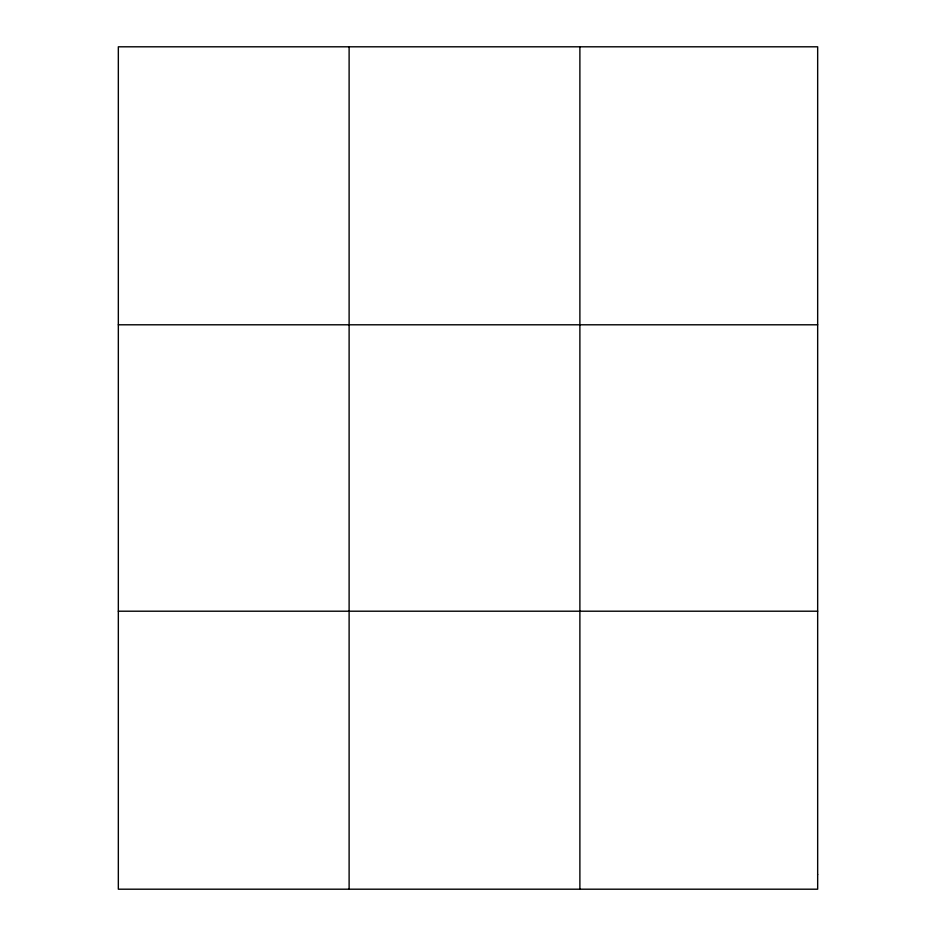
<?xml version="1.0" encoding="UTF-8"?>
<svg xmlns="http://www.w3.org/2000/svg" width="936" height="936" viewBox="0 0 936 936"><rect width="100%" height="100%" fill="white"/><g stroke="black" fill="none" stroke-linecap="round" stroke-linejoin="round"><path stroke-width="1.4" d="M349.116 889.2L349.116 46.8M579.887 889.2L579.887 46.8M118.334 324.792L817.666 324.792M118.334 611.208L817.666 611.208M817.666 874.563L817.666 889.2L118.334 889.2L118.334 46.8L817.666 46.8L817.666 874.563"/></g></svg>
